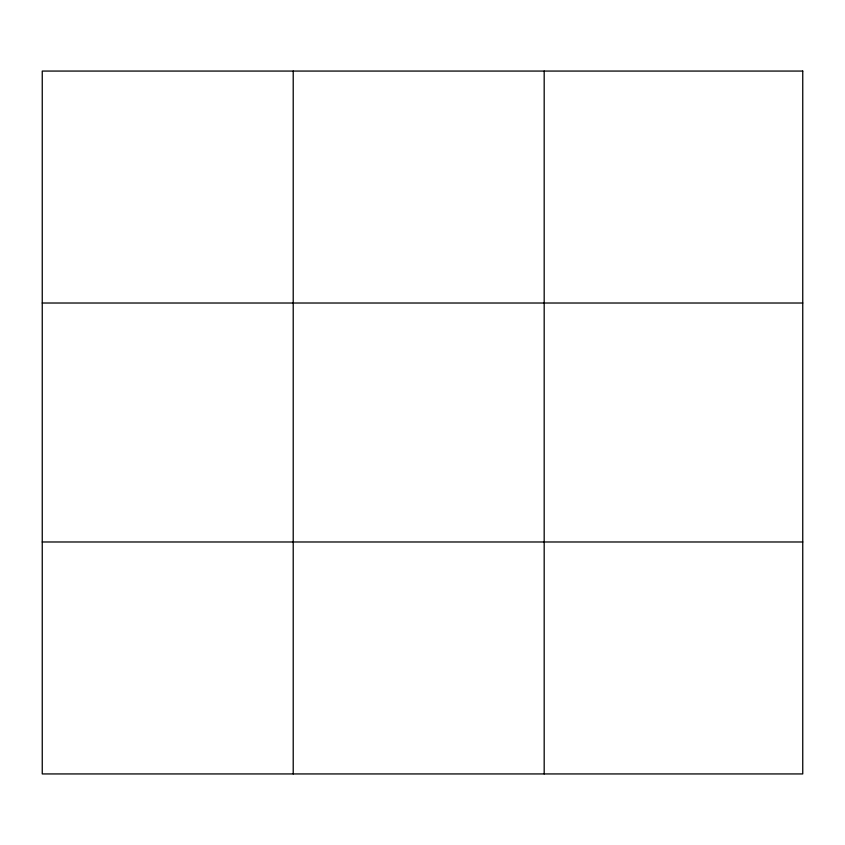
<?xml version="1.0" encoding="UTF-8"?>
<svg xmlns="http://www.w3.org/2000/svg" width="845" height="845" viewBox="0 0 845 845"><rect width="100%" height="100%" fill="white"/><g stroke="black" fill="none" stroke-linecap="round" stroke-linejoin="round"><path stroke-width="1.27" d="M293.215 773.935L293.215 71.064M544.18 773.935L544.18 71.064M42.25 303.017L802.75 303.017M42.25 541.983L802.75 541.983M802.75 71.064L802.75 773.935L42.25 773.935L42.25 71.064L802.75 71.064"/></g></svg>
